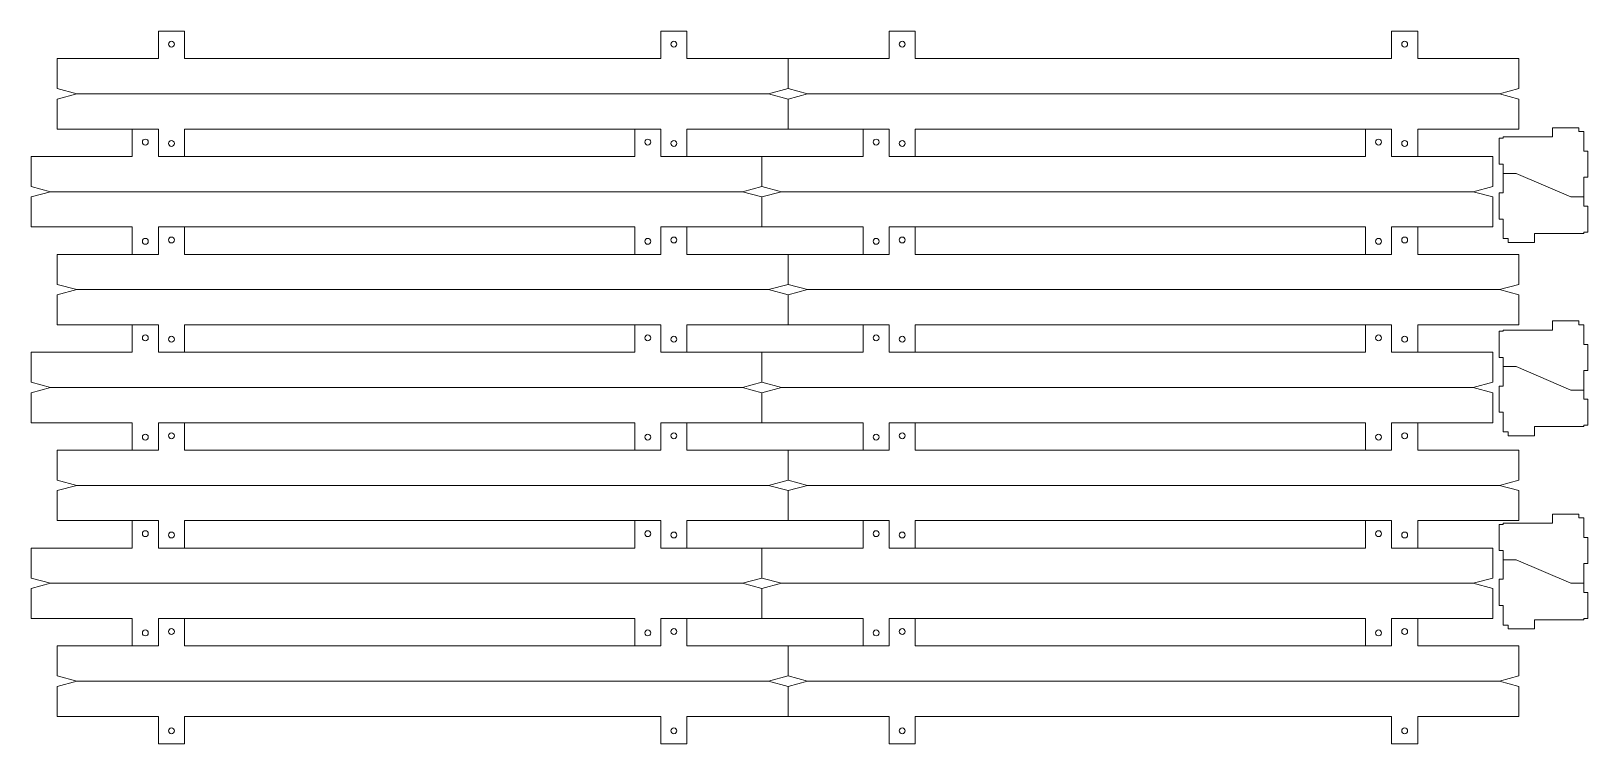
# Model space of a CAD drawing. Header units: millimetres. Extents: x -299 to 297, y -137 to 136.
import ezdxf

# ---------------------------------------------------------------- set-up
doc = ezdxf.new("R2010")
doc.units = ezdxf.units.MM
doc.header["$MEASUREMENT"] = 0
doc.layers.add('Layer 1', color=7, linetype='Continuous')

msp = doc.modelspace()

# ---------------------------------------------------------------- linework, layer by layer
at = {"layer": 'Layer 1', "lineweight": 9}
for points in [[(-47.9396, 87.5938), (-47.9396, 98.0938), (-9.1896, 98.0938), (-9.1896, 109.5938), (-16.6537, 111.5938), (-9.1896, 113.5938), (-9.1896, 125.0938), (-47.9396, 125.0938), (-47.9396, 135.5938), (-57.9396, 135.5938), (-57.9396, 125.0938), (-240.4396, 125.0938), (-240.4396, 135.5938), (-250.4396, 135.5938), (-250.4396, 125.0938), (-289.1896, 125.0938), (-289.1896, 113.5938), (-281.7255, 111.5938), (-289.1896, 109.5938), (-289.1896, 98.0938), (-250.4396, 98.0938), (-250.4396, 87.5938), (-67.9396, 87.5938), (-67.9396, 98.0938)], [(232.0604, 87.5938), (232.0604, 98.0938), (270.8104, 98.0938), (270.8104, 109.5938), (263.3463, 111.5938), (270.8104, 113.5938), (270.8104, 125.0938), (232.0604, 125.0938), (232.0604, 135.5938), (222.0604, 135.5938), (222.0604, 125.0938), (39.5604, 125.0938), (39.5604, 135.5938), (29.5604, 135.5938), (29.5604, 125.0938), (-9.1896, 125.0938)], [(-9.1896, 113.5938), (-1.7255, 111.5938), (-9.1896, 109.5938)], [(-281.7255, 111.5938), (-16.6537, 111.5938)], [(-1.7255, 111.5938), (263.3463, 111.5938)], [(-260.4396, 50.0938), (-260.4396, 60.5938), (-299.1896, 60.5938), (-299.1896, 72.0938), (-291.7255, 74.0938), (-299.1896, 76.0938), (-299.1896, 87.5938), (-260.4396, 87.5938), (-260.4396, 98.0938)], [(-240.4396, 87.5938), (-240.4396, 98.0938), (-57.9396, 98.0938), (-57.9396, 87.5938), (-19.1896, 87.5938), (-19.1896, 76.0938), (-26.6537, 74.0938), (-19.1896, 72.0938), (-19.1896, 60.5938), (-57.9396, 60.5938)], [(-19.1896, 87.5938), (19.5604, 87.5938), (19.5604, 98.0938)], [(-9.1896, 98.0938), (29.5604, 98.0938), (29.5604, 87.5938), (212.0604, 87.5938), (212.0604, 98.0938)], [(39.5604, 87.5938), (39.5604, 98.0938), (222.0604, 98.0938), (222.0604, 87.5938), (260.8104, 87.5938), (260.8104, 76.0938), (253.3463, 74.0938), (260.8104, 72.0938), (260.8104, 60.5938), (222.0604, 60.5938)], [(266.7486, 56.1106), (264.7486, 56.1106), (264.7486, 63.6106), (263.2486, 63.6106), (263.2486, 73.6106), (264.7486, 73.6106), (264.7486, 81.1106), (264.7486, 84.6106), (263.2486, 84.6106), (263.2486, 94.6106), (264.7486, 94.6106), (264.7486, 95.1106), (283.7486, 95.1106), (283.7486, 98.6106), (293.7486, 98.6106), (293.7486, 97.1106), (295.7486, 97.1106), (295.7486, 89.6106), (297.2486, 89.6106), (297.2486, 79.6106), (295.7486, 79.6106), (295.7486, 72.1106), (295.7486, 68.6106), (297.2486, 68.6106), (297.2486, 58.6106), (295.7486, 58.6106), (295.7486, 58.1106), (276.7486, 58.1106), (276.7486, 54.6106), (266.7486, 54.6106), (266.7486, 56.1106)], [(-291.7255, 74.0938), (-26.6537, 74.0938)], [(-19.1896, 72.0938), (-11.7255, 74.0938), (-19.1896, 76.0938)], [(-11.7255, 74.0938), (253.3463, 74.0938)], [(-47.9396, 12.5938), (-47.9396, 23.0938), (-9.1896, 23.0938), (-9.1896, 34.5938), (-16.6537, 36.5938), (-9.1896, 38.5938), (-9.1896, 50.0938), (-47.9396, 50.0938), (-47.9396, 60.5938), (-57.9396, 60.5938), (-57.9396, 50.0938), (-240.4396, 50.0938), (-240.4396, 60.5938), (-250.4396, 60.5938), (-250.4396, 50.0938), (-289.1896, 50.0938), (-289.1896, 38.5938), (-281.7255, 36.5938), (-289.1896, 34.5938), (-289.1896, 23.0938), (-250.4396, 23.0938), (-250.4396, 12.5938), (-67.9396, 12.5938), (-67.9396, 23.0938)], [(-67.9396, 50.0938), (-67.9396, 60.5938), (-250.4396, 60.5938)], [(19.5604, 50.0938), (19.5604, 60.5938), (-19.1896, 60.5938)], [(232.0604, 12.5938), (232.0604, 23.0938), (270.8104, 23.0938), (270.8104, 34.5938), (263.3463, 36.5938), (270.8104, 38.5938), (270.8104, 50.0938), (232.0604, 50.0938), (232.0604, 60.5938), (222.0604, 60.5938), (222.0604, 50.0938), (39.5604, 50.0938), (39.5604, 60.5938), (29.5604, 60.5938), (29.5604, 50.0938), (-9.1896, 50.0938)], [(212.0604, 50.0938), (212.0604, 60.5938), (29.5604, 60.5938)], [(-281.7255, 36.5938), (-16.6537, 36.5938)], [(-9.1896, 38.5938), (-1.7255, 36.5938), (-9.1896, 34.5938)], [(-1.7255, 36.5938), (263.3463, 36.5938)], [(266.7486, -17.8843), (264.7486, -17.8843), (264.7486, -10.3843), (263.2486, -10.3843), (263.2486, -0.3843), (264.7486, -0.3843), (264.7486, 7.1157), (264.7486, 10.6157), (263.2486, 10.6157), (263.2486, 20.6157), (264.7486, 20.6157), (264.7486, 21.1157), (283.7486, 21.1157), (283.7486, 24.6157), (293.7486, 24.6157), (293.7486, 23.1157), (295.7486, 23.1157), (295.7486, 15.6157), (297.2486, 15.6157), (297.2486, 5.6157), (295.7486, 5.6157), (295.7486, -1.8843), (295.7486, -5.3843), (297.2486, -5.3843), (297.2486, -15.3843), (295.7486, -15.3843), (295.7486, -15.8843), (276.7486, -15.8843), (276.7486, -19.3843), (266.7486, -19.3843), (266.7486, -17.8843)], [(-260.4396, -24.9062), (-260.4396, -14.4062), (-299.1896, -14.4062), (-299.1896, -2.9062), (-291.7255, -0.9062), (-299.1896, 1.0938), (-299.1896, 12.5938), (-260.4396, 12.5938), (-260.4396, 23.0938)], [(-240.4396, 12.5938), (-240.4396, 23.0938), (-57.9396, 23.0938), (-57.9396, 12.5938), (-19.1896, 12.5938), (-19.1896, 1.0938), (-26.6537, -0.9062), (-19.1896, -2.9062), (-19.1896, -14.4062), (-57.9396, -14.4062)], [(-19.1896, 12.5938), (19.5604, 12.5938), (19.5604, 23.0938)], [(-9.1896, 23.0938), (29.5604, 23.0938), (29.5604, 12.5938), (212.0604, 12.5938), (212.0604, 23.0938)], [(39.5604, 12.5938), (39.5604, 23.0938), (222.0604, 23.0938), (222.0604, 12.5938), (260.8104, 12.5938), (260.8104, 1.0938), (253.3463, -0.9062), (260.8104, -2.9062), (260.8104, -14.4062), (222.0604, -14.4062)], [(-19.1896, -2.9062), (-11.7255, -0.9062), (-19.1896, 1.0938)], [(-291.7255, -0.9062), (-26.6537, -0.9062)], [(-11.7255, -0.9062), (253.3463, -0.9062)], [(-67.9396, -51.9062), (-67.9396, -62.4062), (-250.4396, -62.4062), (-250.4396, -51.9062), (-289.1896, -51.9062), (-289.1896, -40.4062), (-281.7255, -38.4062), (-289.1896, -36.4062), (-289.1896, -24.9062), (-250.4396, -24.9062), (-250.4396, -14.4062), (-240.4396, -14.4062), (-240.4396, -24.9062), (-57.9396, -24.9062), (-57.9396, -14.4062), (-47.9396, -14.4062), (-47.9396, -24.9062), (-9.1896, -24.9062), (-9.1896, -36.4062), (-16.6537, -38.4062), (-9.1896, -40.4062), (-9.1896, -51.9062), (-47.9396, -51.9062), (-47.9396, -62.4062)], [(-67.9396, -24.9062), (-67.9396, -14.4062), (-250.4396, -14.4062)], [(19.5604, -24.9062), (19.5604, -14.4062), (-19.1896, -14.4062)], [(-9.1896, -24.9062), (29.5604, -24.9062), (29.5604, -14.4062), (39.5604, -14.4062), (39.5604, -24.9062), (222.0604, -24.9062), (222.0604, -14.4062), (232.0604, -14.4062), (232.0604, -24.9062), (270.8104, -24.9062), (270.8104, -36.4062), (263.3463, -38.4062), (270.8104, -40.4062), (270.8104, -51.9062), (232.0604, -51.9062), (232.0604, -62.4062)], [(212.0604, -24.9062), (212.0604, -14.4062), (29.5604, -14.4062)], [(-281.7255, -38.4062), (-16.6537, -38.4062)], [(-9.1896, -40.4062), (-1.7255, -38.4062), (-9.1896, -36.4062)], [(-1.7255, -38.4062), (263.3463, -38.4062)], [(-260.4396, -99.9062), (-260.4396, -89.4062), (-299.1896, -89.4062), (-299.1896, -77.9062), (-291.7255, -75.9062), (-299.1896, -73.9062), (-299.1896, -62.4062), (-260.4396, -62.4062), (-260.4396, -51.9062)], [(-57.9396, -89.4062), (-19.1896, -89.4062), (-19.1896, -77.9062), (-26.6537, -75.9062), (-19.1896, -73.9062), (-19.1896, -62.4062), (-57.9396, -62.4062), (-57.9396, -51.9062), (-240.4396, -51.9062), (-240.4396, -62.4062)], [(-19.1896, -62.4062), (19.5604, -62.4062), (19.5604, -51.9062)], [(212.0604, -51.9062), (212.0604, -62.4062), (29.5604, -62.4062), (29.5604, -51.9062), (-9.1896, -51.9062)], [(222.0604, -89.4062), (260.8104, -89.4062), (260.8104, -77.9062), (253.3463, -75.9062), (260.8104, -73.9062), (260.8104, -62.4062), (222.0604, -62.4062), (222.0604, -51.9062), (39.5604, -51.9062), (39.5604, -62.4062)], [(266.7486, -91.8792), (264.7486, -91.8792), (264.7486, -84.3792), (263.2486, -84.3792), (263.2486, -74.3792), (264.7486, -74.3792), (264.7486, -66.8792), (264.7486, -63.3792), (263.2486, -63.3792), (263.2486, -53.3792), (264.7486, -53.3792), (264.7486, -52.8792), (283.7486, -52.8792), (283.7486, -49.3792), (293.7486, -49.3792), (293.7486, -50.8792), (295.7486, -50.8792), (295.7486, -58.3792), (297.2486, -58.3792), (297.2486, -68.3792), (295.7486, -68.3792), (295.7486, -75.8792), (295.7486, -79.3792), (297.2486, -79.3792), (297.2486, -89.3792), (295.7486, -89.3792), (295.7486, -89.8792), (276.7486, -89.8792), (276.7486, -93.3792), (266.7486, -93.3792), (266.7486, -91.8792)], [(-291.7255, -75.9062), (-26.6537, -75.9062)], [(-19.1896, -77.9062), (-11.7255, -75.9062), (-19.1896, -73.9062)], [(-11.7255, -75.9062), (253.3463, -75.9062)], [(-57.9396, -137.4062), (-57.9396, -126.9062), (-240.4396, -126.9062), (-240.4396, -137.4062), (-250.4396, -137.4062), (-250.4396, -126.9062), (-289.1896, -126.9062), (-289.1896, -115.4062), (-281.7255, -113.4062), (-289.1896, -111.4062), (-289.1896, -99.9062), (-250.4396, -99.9062), (-250.4396, -89.4062), (-240.4396, -89.4062), (-240.4396, -99.9062), (-57.9396, -99.9062), (-57.9396, -89.4062), (-47.9396, -89.4062), (-47.9396, -99.9062), (-9.1896, -99.9062), (-9.1896, -111.4062), (-16.6537, -113.4062), (-9.1896, -115.4062), (-9.1896, -126.9062), (-47.9396, -126.9062), (-47.9396, -137.4062), (-57.9396, -137.4062)], [(-67.9396, -99.9062), (-67.9396, -89.4062), (-250.4396, -89.4062)], [(19.5604, -99.9062), (19.5604, -89.4062), (-19.1896, -89.4062)], [(-9.1896, -99.9062), (29.5604, -99.9062), (29.5604, -89.4062), (39.5604, -89.4062), (39.5604, -99.9062), (222.0604, -99.9062), (222.0604, -89.4062), (232.0604, -89.4062), (232.0604, -99.9062), (270.8104, -99.9062), (270.8104, -111.4062), (263.3463, -113.4062), (270.8104, -115.4062), (270.8104, -126.9062), (232.0604, -126.9062), (232.0604, -137.4062), (222.0604, -137.4062), (222.0604, -126.9062), (39.5604, -126.9062), (39.5604, -137.4062), (29.5604, -137.4062), (29.5604, -126.9062), (-9.1896, -126.9062)], [(212.0604, -99.9062), (212.0604, -89.4062), (29.5604, -89.4062)], [(-9.1896, -115.4062), (-1.7255, -113.4062), (-9.1896, -111.4062)], [(-281.7255, -113.4062), (-16.6537, -113.4062)], [(-1.7255, -113.4062), (263.3463, -113.4062)]]:
    msp.add_lwpolyline(points, dxfattribs=at)
at = {"layer": 'Layer 1', "color": 240, "lineweight": 9}
for points in [[(264.7486, 81.1106), (269.7486, 81.1106)], [(290.7486, 72.1106), (269.7486, 81.1106)], [(290.7486, 72.1106), (295.7486, 72.1106)], [(264.7486, 7.1157), (269.7486, 7.1157)], [(290.7486, -1.8843), (269.7486, 7.1157)], [(290.7486, -1.8843), (295.7486, -1.8843)], [(264.7486, -66.8792), (269.7486, -66.8792)], [(290.7486, -75.8792), (269.7486, -66.8792)], [(290.7486, -75.8792), (295.7486, -75.8792)]]:
    msp.add_lwpolyline(points, dxfattribs=at)
for points in [[(-244.3146, 130.6038), (-244.3146, 131.2251), (-244.8182, 131.7288), (-245.4396, 131.7288), (-246.0609, 131.7288), (-246.5646, 131.2251), (-246.5646, 130.6038), (-246.5646, 129.9825), (-246.0609, 129.4788), (-245.4396, 129.4788), (-244.8182, 129.4788), (-244.3146, 129.9824), (-244.3146, 130.6038)], [(-51.8146, 130.6038), (-51.8146, 131.2251), (-52.3182, 131.7288), (-52.9396, 131.7288), (-53.5609, 131.7288), (-54.0646, 131.2251), (-54.0646, 130.6038), (-54.0646, 129.9825), (-53.5609, 129.4788), (-52.9396, 129.4788), (-52.3182, 129.4788), (-51.8146, 129.9824), (-51.8146, 130.6038)], [(35.6854, 130.6038), (35.6854, 131.2251), (35.1818, 131.7288), (34.5604, 131.7288), (33.9391, 131.7288), (33.4354, 131.2251), (33.4354, 130.6038), (33.4354, 129.9825), (33.9391, 129.4788), (34.5604, 129.4788), (35.1818, 129.4788), (35.6854, 129.9824), (35.6854, 130.6038)], [(228.1854, 130.6038), (228.1854, 131.2251), (227.6818, 131.7288), (227.0604, 131.7288), (226.4391, 131.7288), (225.9354, 131.2251), (225.9354, 130.6038), (225.9354, 129.9825), (226.4391, 129.4788), (227.0604, 129.4788), (227.6818, 129.4788), (228.1854, 129.9824), (228.1854, 130.6038)], [(-254.3146, 93.1038), (-254.3146, 93.7251), (-254.8182, 94.2288), (-255.4396, 94.2288), (-256.0609, 94.2288), (-256.5646, 93.7251), (-256.5646, 93.1038), (-256.5646, 92.4825), (-256.0609, 91.9788), (-255.4396, 91.9788), (-254.8182, 91.9788), (-254.3146, 92.4824), (-254.3146, 93.1038)], [(-244.3146, 92.5838), (-244.3146, 93.2051), (-244.8182, 93.7088), (-245.4396, 93.7088), (-246.0609, 93.7088), (-246.5646, 93.2051), (-246.5646, 92.5838), (-246.5646, 91.9625), (-246.0609, 91.4588), (-245.4396, 91.4588), (-244.8182, 91.4588), (-244.3146, 91.9624), (-244.3146, 92.5838)], [(-61.8146, 93.1038), (-61.8146, 93.7251), (-62.3182, 94.2288), (-62.9396, 94.2288), (-63.5609, 94.2288), (-64.0646, 93.7251), (-64.0646, 93.1038), (-64.0646, 92.4825), (-63.5609, 91.9788), (-62.9396, 91.9788), (-62.3182, 91.9788), (-61.8146, 92.4824), (-61.8146, 93.1038)], [(-51.8146, 92.5838), (-51.8146, 93.2051), (-52.3182, 93.7088), (-52.9396, 93.7088), (-53.5609, 93.7088), (-54.0646, 93.2051), (-54.0646, 92.5838), (-54.0646, 91.9625), (-53.5609, 91.4588), (-52.9396, 91.4588), (-52.3182, 91.4588), (-51.8146, 91.9624), (-51.8146, 92.5838)], [(25.6854, 93.1038), (25.6854, 93.7251), (25.1818, 94.2288), (24.5604, 94.2288), (23.9391, 94.2288), (23.4354, 93.7251), (23.4354, 93.1038), (23.4354, 92.4825), (23.9391, 91.9788), (24.5604, 91.9788), (25.1818, 91.9788), (25.6854, 92.4824), (25.6854, 93.1038)], [(35.6854, 92.5838), (35.6854, 93.2051), (35.1818, 93.7088), (34.5604, 93.7088), (33.9391, 93.7088), (33.4354, 93.2051), (33.4354, 92.5838), (33.4354, 91.9625), (33.9391, 91.4588), (34.5604, 91.4588), (35.1818, 91.4588), (35.6854, 91.9624), (35.6854, 92.5838)], [(218.1854, 93.1038), (218.1854, 93.7251), (217.6818, 94.2288), (217.0604, 94.2288), (216.4391, 94.2288), (215.9354, 93.7251), (215.9354, 93.1038), (215.9354, 92.4825), (216.4391, 91.9788), (217.0604, 91.9788), (217.6818, 91.9788), (218.1854, 92.4824), (218.1854, 93.1038)], [(228.1854, 92.5838), (228.1854, 93.2051), (227.6818, 93.7088), (227.0604, 93.7088), (226.4391, 93.7088), (225.9354, 93.2051), (225.9354, 92.5838), (225.9354, 91.9625), (226.4391, 91.4588), (227.0604, 91.4588), (227.6818, 91.4588), (228.1854, 91.9624), (228.1854, 92.5838)], [(-254.3146, 55.0838), (-254.3146, 55.7051), (-254.8182, 56.2088), (-255.4396, 56.2088), (-256.0609, 56.2088), (-256.5646, 55.7051), (-256.5646, 55.0838), (-256.5646, 54.4625), (-256.0609, 53.9588), (-255.4396, 53.9588), (-254.8182, 53.9588), (-254.3146, 54.4624), (-254.3146, 55.0838)], [(-244.3146, 55.6038), (-244.3146, 56.2251), (-244.8182, 56.7288), (-245.4396, 56.7288), (-246.0609, 56.7288), (-246.5646, 56.2251), (-246.5646, 55.6038), (-246.5646, 54.9825), (-246.0609, 54.4788), (-245.4396, 54.4788), (-244.8182, 54.4788), (-244.3146, 54.9824), (-244.3146, 55.6038)], [(-61.8146, 55.0838), (-61.8146, 55.7051), (-62.3182, 56.2088), (-62.9396, 56.2088), (-63.5609, 56.2088), (-64.0646, 55.7051), (-64.0646, 55.0838), (-64.0646, 54.4625), (-63.5609, 53.9588), (-62.9396, 53.9588), (-62.3182, 53.9588), (-61.8146, 54.4624), (-61.8146, 55.0838)], [(-51.8146, 55.6038), (-51.8146, 56.2251), (-52.3182, 56.7288), (-52.9396, 56.7288), (-53.5609, 56.7288), (-54.0646, 56.2251), (-54.0646, 55.6038), (-54.0646, 54.9825), (-53.5609, 54.4788), (-52.9396, 54.4788), (-52.3182, 54.4788), (-51.8146, 54.9824), (-51.8146, 55.6038)], [(25.6854, 55.0838), (25.6854, 55.7051), (25.1818, 56.2088), (24.5604, 56.2088), (23.9391, 56.2088), (23.4354, 55.7051), (23.4354, 55.0838), (23.4354, 54.4625), (23.9391, 53.9588), (24.5604, 53.9588), (25.1818, 53.9588), (25.6854, 54.4624), (25.6854, 55.0838)], [(35.6854, 55.6038), (35.6854, 56.2251), (35.1818, 56.7288), (34.5604, 56.7288), (33.9391, 56.7288), (33.4354, 56.2251), (33.4354, 55.6038), (33.4354, 54.9825), (33.9391, 54.4788), (34.5604, 54.4788), (35.1818, 54.4788), (35.6854, 54.9824), (35.6854, 55.6038)], [(218.1854, 55.0838), (218.1854, 55.7051), (217.6818, 56.2088), (217.0604, 56.2088), (216.4391, 56.2088), (215.9354, 55.7051), (215.9354, 55.0838), (215.9354, 54.4625), (216.4391, 53.9588), (217.0604, 53.9588), (217.6818, 53.9588), (218.1854, 54.4624), (218.1854, 55.0838)], [(228.1854, 55.6038), (228.1854, 56.2251), (227.6818, 56.7288), (227.0604, 56.7288), (226.4391, 56.7288), (225.9354, 56.2251), (225.9354, 55.6038), (225.9354, 54.9825), (226.4391, 54.4788), (227.0604, 54.4788), (227.6818, 54.4788), (228.1854, 54.9824), (228.1854, 55.6038)], [(-254.3146, 18.1038), (-254.3146, 18.7251), (-254.8182, 19.2288), (-255.4396, 19.2288), (-256.0609, 19.2288), (-256.5646, 18.7251), (-256.5646, 18.1038), (-256.5646, 17.4825), (-256.0609, 16.9788), (-255.4396, 16.9788), (-254.8182, 16.9788), (-254.3146, 17.4824), (-254.3146, 18.1038)], [(-244.3146, 17.5838), (-244.3146, 18.2051), (-244.8182, 18.7088), (-245.4396, 18.7088), (-246.0609, 18.7088), (-246.5646, 18.2051), (-246.5646, 17.5838), (-246.5646, 16.9625), (-246.0609, 16.4588), (-245.4396, 16.4588), (-244.8182, 16.4588), (-244.3146, 16.9624), (-244.3146, 17.5838)], [(-61.8146, 18.1038), (-61.8146, 18.7251), (-62.3182, 19.2288), (-62.9396, 19.2288), (-63.5609, 19.2288), (-64.0646, 18.7251), (-64.0646, 18.1038), (-64.0646, 17.4825), (-63.5609, 16.9788), (-62.9396, 16.9788), (-62.3182, 16.9788), (-61.8146, 17.4824), (-61.8146, 18.1038)], [(-51.8146, 17.5838), (-51.8146, 18.2051), (-52.3182, 18.7088), (-52.9396, 18.7088), (-53.5609, 18.7088), (-54.0646, 18.2051), (-54.0646, 17.5838), (-54.0646, 16.9625), (-53.5609, 16.4588), (-52.9396, 16.4588), (-52.3182, 16.4588), (-51.8146, 16.9624), (-51.8146, 17.5838)], [(25.6854, 18.1038), (25.6854, 18.7251), (25.1818, 19.2288), (24.5604, 19.2288), (23.9391, 19.2288), (23.4354, 18.7251), (23.4354, 18.1038), (23.4354, 17.4825), (23.9391, 16.9788), (24.5604, 16.9788), (25.1818, 16.9788), (25.6854, 17.4824), (25.6854, 18.1038)], [(35.6854, 17.5838), (35.6854, 18.2051), (35.1818, 18.7088), (34.5604, 18.7088), (33.9391, 18.7088), (33.4354, 18.2051), (33.4354, 17.5838), (33.4354, 16.9625), (33.9391, 16.4588), (34.5604, 16.4588), (35.1818, 16.4588), (35.6854, 16.9624), (35.6854, 17.5838)], [(218.1854, 18.1038), (218.1854, 18.7251), (217.6818, 19.2288), (217.0604, 19.2288), (216.4391, 19.2288), (215.9354, 18.7251), (215.9354, 18.1038), (215.9354, 17.4825), (216.4391, 16.9788), (217.0604, 16.9788), (217.6818, 16.9788), (218.1854, 17.4824), (218.1854, 18.1038)], [(228.1854, 17.5838), (228.1854, 18.2051), (227.6818, 18.7088), (227.0604, 18.7088), (226.4391, 18.7088), (225.9354, 18.2051), (225.9354, 17.5838), (225.9354, 16.9625), (226.4391, 16.4588), (227.0604, 16.4588), (227.6818, 16.4588), (228.1854, 16.9624), (228.1854, 17.5838)], [(-254.3146, -19.9162), (-254.3146, -19.2949), (-254.8182, -18.7912), (-255.4396, -18.7912), (-256.0609, -18.7912), (-256.5646, -19.2949), (-256.5646, -19.9162), (-256.5646, -20.5375), (-256.0609, -21.0412), (-255.4396, -21.0412), (-254.8182, -21.0412), (-254.3146, -20.5376), (-254.3146, -19.9162)], [(-244.3146, -19.3962), (-244.3146, -18.7749), (-244.8182, -18.2712), (-245.4396, -18.2712), (-246.0609, -18.2712), (-246.5646, -18.7749), (-246.5646, -19.3962), (-246.5646, -20.0175), (-246.0609, -20.5212), (-245.4396, -20.5212), (-244.8182, -20.5212), (-244.3146, -20.0176), (-244.3146, -19.3962)], [(-61.8146, -19.9162), (-61.8146, -19.2949), (-62.3182, -18.7912), (-62.9396, -18.7912), (-63.5609, -18.7912), (-64.0646, -19.2949), (-64.0646, -19.9162), (-64.0646, -20.5375), (-63.5609, -21.0412), (-62.9396, -21.0412), (-62.3182, -21.0412), (-61.8146, -20.5376), (-61.8146, -19.9162)], [(-51.8146, -19.3962), (-51.8146, -18.7749), (-52.3182, -18.2712), (-52.9396, -18.2712), (-53.5609, -18.2712), (-54.0646, -18.7749), (-54.0646, -19.3962), (-54.0646, -20.0175), (-53.5609, -20.5212), (-52.9396, -20.5212), (-52.3182, -20.5212), (-51.8146, -20.0176), (-51.8146, -19.3962)], [(25.6854, -19.9162), (25.6854, -19.2949), (25.1818, -18.7912), (24.5604, -18.7912), (23.9391, -18.7912), (23.4354, -19.2949), (23.4354, -19.9162), (23.4354, -20.5375), (23.9391, -21.0412), (24.5604, -21.0412), (25.1818, -21.0412), (25.6854, -20.5376), (25.6854, -19.9162)], [(35.6854, -19.3962), (35.6854, -18.7749), (35.1818, -18.2712), (34.5604, -18.2712), (33.9391, -18.2712), (33.4354, -18.7749), (33.4354, -19.3962), (33.4354, -20.0175), (33.9391, -20.5212), (34.5604, -20.5212), (35.1818, -20.5212), (35.6854, -20.0176), (35.6854, -19.3962)], [(218.1854, -19.9162), (218.1854, -19.2949), (217.6818, -18.7912), (217.0604, -18.7912), (216.4391, -18.7912), (215.9354, -19.2949), (215.9354, -19.9162), (215.9354, -20.5375), (216.4391, -21.0412), (217.0604, -21.0412), (217.6818, -21.0412), (218.1854, -20.5376), (218.1854, -19.9162)], [(228.1854, -19.3962), (228.1854, -18.7749), (227.6818, -18.2712), (227.0604, -18.2712), (226.4391, -18.2712), (225.9354, -18.7749), (225.9354, -19.3962), (225.9354, -20.0175), (226.4391, -20.5212), (227.0604, -20.5212), (227.6818, -20.5212), (228.1854, -20.0176), (228.1854, -19.3962)], [(-254.3146, -56.8962), (-254.3146, -56.2749), (-254.8182, -55.7712), (-255.4396, -55.7712), (-256.0609, -55.7712), (-256.5646, -56.2749), (-256.5646, -56.8962), (-256.5646, -57.5175), (-256.0609, -58.0212), (-255.4396, -58.0212), (-254.8182, -58.0212), (-254.3146, -57.5176), (-254.3146, -56.8962)], [(-244.3146, -57.4162), (-244.3146, -56.7949), (-244.8182, -56.2912), (-245.4396, -56.2912), (-246.0609, -56.2912), (-246.5646, -56.7949), (-246.5646, -57.4162), (-246.5646, -58.0375), (-246.0609, -58.5412), (-245.4396, -58.5412), (-244.8182, -58.5412), (-244.3146, -58.0376), (-244.3146, -57.4162)], [(-61.8146, -56.8962), (-61.8146, -56.2749), (-62.3182, -55.7712), (-62.9396, -55.7712), (-63.5609, -55.7712), (-64.0646, -56.2749), (-64.0646, -56.8962), (-64.0646, -57.5175), (-63.5609, -58.0212), (-62.9396, -58.0212), (-62.3182, -58.0212), (-61.8146, -57.5176), (-61.8146, -56.8962)], [(-51.8146, -57.4162), (-51.8146, -56.7949), (-52.3182, -56.2912), (-52.9396, -56.2912), (-53.5609, -56.2912), (-54.0646, -56.7949), (-54.0646, -57.4162), (-54.0646, -58.0375), (-53.5609, -58.5412), (-52.9396, -58.5412), (-52.3182, -58.5412), (-51.8146, -58.0376), (-51.8146, -57.4162)], [(25.6854, -56.8962), (25.6854, -56.2749), (25.1818, -55.7712), (24.5604, -55.7712), (23.9391, -55.7712), (23.4354, -56.2749), (23.4354, -56.8962), (23.4354, -57.5175), (23.9391, -58.0212), (24.5604, -58.0212), (25.1818, -58.0212), (25.6854, -57.5176), (25.6854, -56.8962)], [(35.6854, -57.4162), (35.6854, -56.7949), (35.1818, -56.2912), (34.5604, -56.2912), (33.9391, -56.2912), (33.4354, -56.7949), (33.4354, -57.4162), (33.4354, -58.0375), (33.9391, -58.5412), (34.5604, -58.5412), (35.1818, -58.5412), (35.6854, -58.0376), (35.6854, -57.4162)], [(218.1854, -56.8962), (218.1854, -56.2749), (217.6818, -55.7712), (217.0604, -55.7712), (216.4391, -55.7712), (215.9354, -56.2749), (215.9354, -56.8962), (215.9354, -57.5175), (216.4391, -58.0212), (217.0604, -58.0212), (217.6818, -58.0212), (218.1854, -57.5176), (218.1854, -56.8962)], [(228.1854, -57.4162), (228.1854, -56.7949), (227.6818, -56.2912), (227.0604, -56.2912), (226.4391, -56.2912), (225.9354, -56.7949), (225.9354, -57.4162), (225.9354, -58.0375), (226.4391, -58.5412), (227.0604, -58.5412), (227.6818, -58.5412), (228.1854, -58.0376), (228.1854, -57.4162)], [(-254.3146, -94.9162), (-254.3146, -94.2949), (-254.8182, -93.7912), (-255.4396, -93.7912), (-256.0609, -93.7912), (-256.5646, -94.2949), (-256.5646, -94.9162), (-256.5646, -95.5375), (-256.0609, -96.0412), (-255.4396, -96.0412), (-254.8182, -96.0412), (-254.3146, -95.5376), (-254.3146, -94.9162)], [(-244.3146, -94.3962), (-244.3146, -93.7749), (-244.8182, -93.2712), (-245.4396, -93.2712), (-246.0609, -93.2712), (-246.5646, -93.7749), (-246.5646, -94.3962), (-246.5646, -95.0175), (-246.0609, -95.5212), (-245.4396, -95.5212), (-244.8182, -95.5212), (-244.3146, -95.0176), (-244.3146, -94.3962)], [(-61.8146, -94.9162), (-61.8146, -94.2949), (-62.3182, -93.7912), (-62.9396, -93.7912), (-63.5609, -93.7912), (-64.0646, -94.2949), (-64.0646, -94.9162), (-64.0646, -95.5375), (-63.5609, -96.0412), (-62.9396, -96.0412), (-62.3182, -96.0412), (-61.8146, -95.5376), (-61.8146, -94.9162)], [(-51.8146, -94.3962), (-51.8146, -93.7749), (-52.3182, -93.2712), (-52.9396, -93.2712), (-53.5609, -93.2712), (-54.0646, -93.7749), (-54.0646, -94.3962), (-54.0646, -95.0175), (-53.5609, -95.5212), (-52.9396, -95.5212), (-52.3182, -95.5212), (-51.8146, -95.0176), (-51.8146, -94.3962)], [(25.6854, -94.9162), (25.6854, -94.2949), (25.1818, -93.7912), (24.5604, -93.7912), (23.9391, -93.7912), (23.4354, -94.2949), (23.4354, -94.9162), (23.4354, -95.5375), (23.9391, -96.0412), (24.5604, -96.0412), (25.1818, -96.0412), (25.6854, -95.5376), (25.6854, -94.9162)], [(35.6854, -94.3962), (35.6854, -93.7749), (35.1818, -93.2712), (34.5604, -93.2712), (33.9391, -93.2712), (33.4354, -93.7749), (33.4354, -94.3962), (33.4354, -95.0175), (33.9391, -95.5212), (34.5604, -95.5212), (35.1818, -95.5212), (35.6854, -95.0176), (35.6854, -94.3962)], [(218.1854, -94.9162), (218.1854, -94.2949), (217.6818, -93.7912), (217.0604, -93.7912), (216.4391, -93.7912), (215.9354, -94.2949), (215.9354, -94.9162), (215.9354, -95.5375), (216.4391, -96.0412), (217.0604, -96.0412), (217.6818, -96.0412), (218.1854, -95.5376), (218.1854, -94.9162)], [(228.1854, -94.3962), (228.1854, -93.7749), (227.6818, -93.2712), (227.0604, -93.2712), (226.4391, -93.2712), (225.9354, -93.7749), (225.9354, -94.3962), (225.9354, -95.0175), (226.4391, -95.5212), (227.0604, -95.5212), (227.6818, -95.5212), (228.1854, -95.0176), (228.1854, -94.3962)], [(-244.3146, -132.4162), (-244.3146, -131.7949), (-244.8182, -131.2912), (-245.4396, -131.2912), (-246.0609, -131.2912), (-246.5646, -131.7949), (-246.5646, -132.4162), (-246.5646, -133.0375), (-246.0609, -133.5412), (-245.4396, -133.5412), (-244.8182, -133.5412), (-244.3146, -133.0376), (-244.3146, -132.4162)], [(-51.8146, -132.4162), (-51.8146, -131.7949), (-52.3182, -131.2912), (-52.9396, -131.2912), (-53.5609, -131.2912), (-54.0646, -131.7949), (-54.0646, -132.4162), (-54.0646, -133.0375), (-53.5609, -133.5412), (-52.9396, -133.5412), (-52.3182, -133.5412), (-51.8146, -133.0376), (-51.8146, -132.4162)], [(35.6854, -132.4162), (35.6854, -131.7949), (35.1818, -131.2912), (34.5604, -131.2912), (33.9391, -131.2912), (33.4354, -131.7949), (33.4354, -132.4162), (33.4354, -133.0375), (33.9391, -133.5412), (34.5604, -133.5412), (35.1818, -133.5412), (35.6854, -133.0376), (35.6854, -132.4162)], [(228.1854, -132.4162), (228.1854, -131.7949), (227.6818, -131.2912), (227.0604, -131.2912), (226.4391, -131.2912), (225.9354, -131.7949), (225.9354, -132.4162), (225.9354, -133.0375), (226.4391, -133.5412), (227.0604, -133.5412), (227.6818, -133.5412), (228.1854, -133.0376), (228.1854, -132.4162)]]:
    msp.add_open_spline(points, degree=3, knots=[0, 0, 0, 0, 1, 1, 1, 2, 2, 2, 3, 3, 3, 4, 4, 4, 4], dxfattribs=at)

doc.saveas('drawing.dxf')
